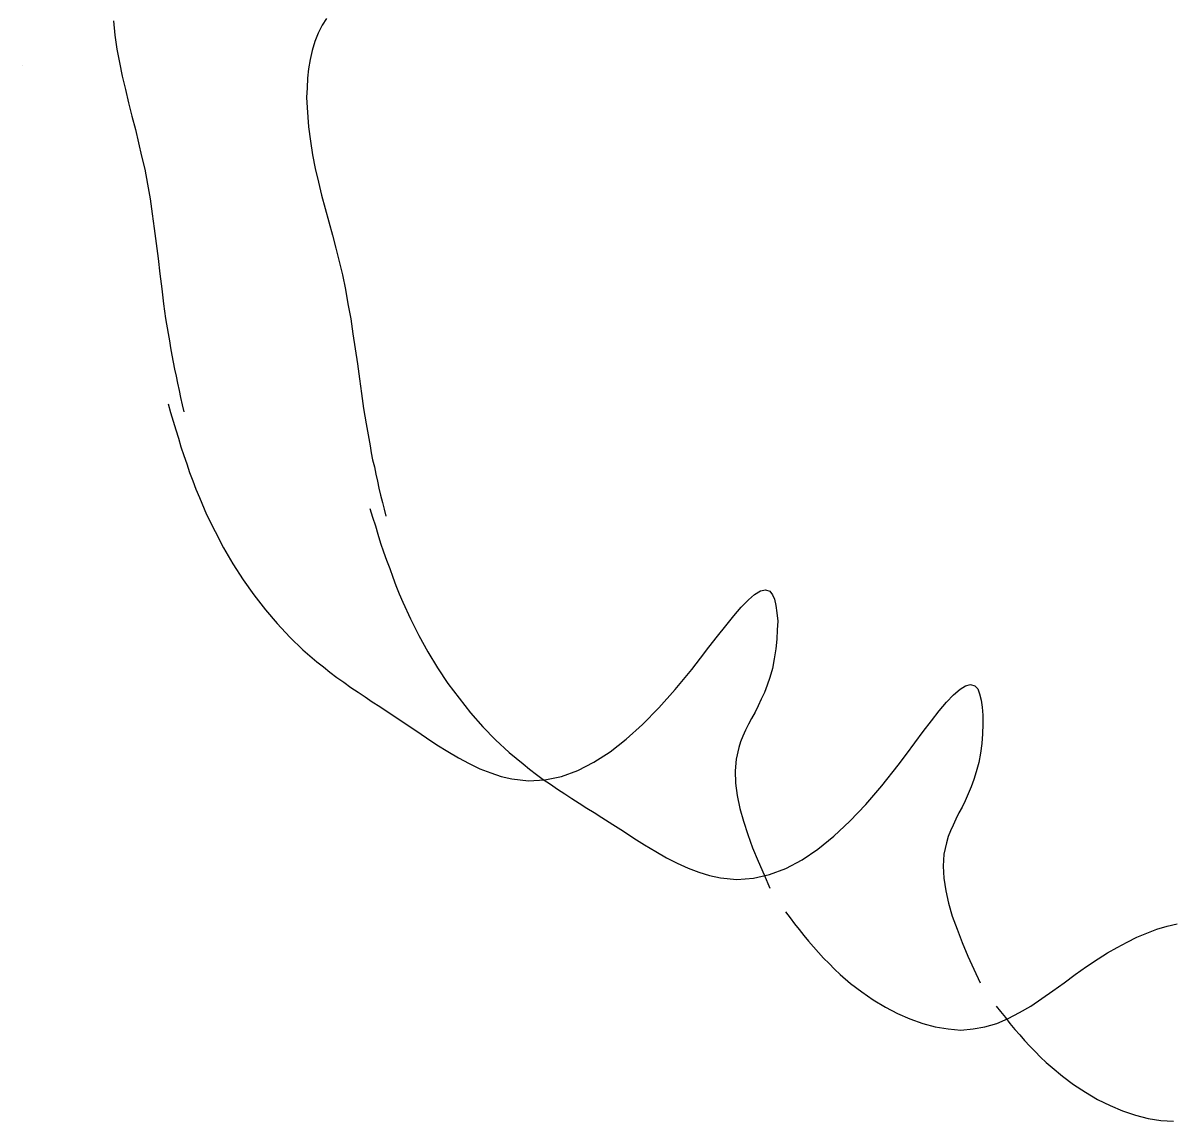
# Model space of a CAD drawing. Extents: x 340088 to 341164, y 65567 to 66600.
# Drawn here: x 340088 to 340627, y 65567 to 66082 of the extents above; entities that cross this region are included whole.
import ezdxf

# ---------------------------------------------------------------- set-up
doc = ezdxf.new("R2010")
doc.units = 0
doc.header["$MEASUREMENT"] = 0
doc.layers.get('0').update_dxf_attribs({"linetype": 'CONTINUOUS'})
doc.layers.add('ORIGIN', color=7, linetype='CONTINUOUS')

msp = doc.modelspace()

# ---------------------------------------------------------------- linework, layer by layer
at = {"color": 7, "linetype": 'CONTINUOUS'}
for p, q in [((340130.34, 66083.08), (340131, 66076.39)), ((340130.34, 66083.08), (340131, 66076.39)), ((340230.28, 66084.21), (340228.28, 66081.12)), ((340230.28, 66084.21), (340228.28, 66081.12)), ((340131, 66076.39), (340131.97, 66069.87)), ((340131, 66076.39), (340131.97, 66069.87)), ((340226.34, 66077.37), (340224.88, 66073.46)), ((340226.34, 66077.37), (340224.88, 66073.46)), ((340228.28, 66081.12), (340226.34, 66077.37)), ((340228.28, 66081.12), (340226.34, 66077.37)), ((340224.88, 66073.46), (340223.59, 66069.22)), ((340224.88, 66073.46), (340223.59, 66069.22)), ((340131.97, 66069.87), (340133.12, 66063.52)), ((340131.97, 66069.87), (340133.12, 66063.52)), ((340223.59, 66069.22), (340222.59, 66064.98)), ((340223.59, 66069.22), (340222.59, 66064.98)), ((340133.12, 66063.52), (340134.41, 66057.15)), ((340133.12, 66063.52), (340134.41, 66057.15)), ((340221.78, 66060.57), (340221.31, 66056.18)), ((340221.78, 66060.57), (340221.31, 66056.18)), ((340222.59, 66064.98), (340221.78, 66060.57)), ((340222.59, 66064.98), (340221.78, 66060.57)), ((340134.41, 66057.15), (340135.91, 66050.8)), ((340134.41, 66057.15), (340135.91, 66050.8)), ((340221.31, 66056.18), (340221.16, 66051.61)), ((340221.31, 66056.18), (340221.16, 66051.61)), ((340135.91, 66050.8), (340137.38, 66044.6)), ((340135.91, 66050.8), (340137.38, 66044.6)), ((340221.16, 66051.61), (340220.97, 66047.05)), ((340221.16, 66051.61), (340220.97, 66047.05)), ((340137.38, 66044.6), (340139, 66038.41)), ((340137.38, 66044.6), (340139, 66038.41)), ((340220.97, 66047.05), (340221.16, 66042.49)), ((340220.97, 66047.05), (340221.16, 66042.49)), ((340221.16, 66042.49), (340221.47, 66037.92)), ((340221.16, 66042.49), (340221.47, 66037.92)), ((340139, 66038.41), (340140.62, 66032.05)), ((340139, 66038.41), (340140.62, 66032.05)), ((340221.47, 66037.92), (340221.78, 66033.36)), ((340221.47, 66037.92), (340221.78, 66033.36)), ((340221.78, 66033.36), (340222.78, 66026.67)), ((340221.78, 66033.36), (340222.78, 66026.67)), ((340140.62, 66032.05), (340142.09, 66025.86)), ((340140.62, 66032.05), (340142.09, 66025.86)), ((340142.09, 66025.86), (340143.53, 66019.66)), ((340142.09, 66025.86), (340143.53, 66019.66)), ((340222.78, 66026.67), (340223.75, 66020.16)), ((340222.78, 66026.67), (340223.75, 66020.16)), ((340143.53, 66019.66), (340145, 66013.47)), ((340143.53, 66019.66), (340145, 66013.47)), ((340223.75, 66020.16), (340225.03, 66013.8)), ((340223.75, 66020.16), (340225.03, 66013.8)), ((340145, 66013.47), (340146.34, 66006.47)), ((340145, 66013.47), (340146.34, 66006.47)), ((340225.03, 66013.8), (340226.5, 66007.45)), ((340225.03, 66013.8), (340226.5, 66007.45)), ((340146.34, 66006.47), (340147.47, 65999.62)), ((340146.34, 66006.47), (340147.47, 65999.62)), ((340226.5, 66007.45), (340228, 66001.24)), ((340226.5, 66007.45), (340228, 66001.24)), ((340228, 66001.24), (340229.62, 65995.05)), ((340228, 66001.24), (340229.62, 65995.05)), ((340147.47, 65999.62), (340148.41, 65992.61)), ((340147.47, 65999.62), (340148.41, 65992.61)), ((340148.41, 65992.61), (340149.44, 65985.59)), ((340148.41, 65992.61), (340149.44, 65985.59)), ((340229.62, 65995.05), (340231.41, 65988.85)), ((340229.62, 65995.05), (340231.41, 65988.85)), ((340149.44, 65985.59), (340150.41, 65978.59)), ((340149.44, 65985.59), (340150.41, 65978.59)), ((340231.41, 65988.85), (340233.03, 65982.5)), ((340231.41, 65988.85), (340233.03, 65982.5)), ((340233.03, 65982.5), (340234.66, 65976.48)), ((340233.03, 65982.5), (340234.66, 65976.48)), ((340150.41, 65978.59), (340151.22, 65971.59)), ((340150.41, 65978.59), (340151.22, 65971.59)), ((340234.66, 65976.48), (340236.28, 65970.11)), ((340234.66, 65976.48), (340236.28, 65970.11)), ((340151.22, 65971.59), (340152.03, 65964.41)), ((340151.22, 65971.59), (340152.03, 65964.41)), ((340236.28, 65970.11), (340237.78, 65963.92)), ((340236.28, 65970.11), (340237.78, 65963.92)), ((340152.03, 65964.41), (340153, 65957.4)), ((340152.03, 65964.41), (340153, 65957.4)), ((340237.78, 65963.92), (340239.25, 65957.07)), ((340237.78, 65963.92), (340239.25, 65957.07)), ((340153, 65957.4), (340153.81, 65950.38)), ((340153, 65957.4), (340153.81, 65950.38)), ((340239.25, 65957.07), (340240.38, 65950.23)), ((340239.25, 65957.07), (340240.38, 65950.23)), ((340153.81, 65950.38), (340154.78, 65943.38)), ((340153.81, 65950.38), (340154.78, 65943.38)), ((340240.38, 65950.23), (340241.69, 65943.21)), ((340240.38, 65950.23), (340241.69, 65943.21)), ((340154.78, 65943.38), (340155.97, 65936.38)), ((340154.78, 65943.38), (340155.97, 65936.38)), ((340241.69, 65943.21), (340242.66, 65936.21)), ((340241.69, 65943.21), (340242.66, 65936.21)), ((340155.97, 65936.38), (340156.56, 65932.95)), ((340155.97, 65936.38), (340156.56, 65932.95)), ((340242.66, 65936.21), (340243.78, 65929.2)), ((340242.66, 65936.21), (340243.78, 65929.2)), ((340156.56, 65932.95), (340157.09, 65929.69)), ((340156.56, 65932.95), (340157.09, 65929.69)), ((340157.09, 65929.69), (340157.75, 65926.27)), ((340157.09, 65929.69), (340157.75, 65926.27)), ((340157.75, 65926.27), (340158.41, 65923.01)), ((340157.75, 65926.27), (340158.41, 65923.01)), ((340243.78, 65929.2), (340244.78, 65922.19)), ((340243.78, 65929.2), (340244.78, 65922.19)), ((340158.41, 65923.01), (340159.03, 65919.58)), ((340158.41, 65923.01), (340159.03, 65919.58)), ((340244.78, 65922.19), (340245.75, 65915.19)), ((340244.78, 65922.19), (340245.75, 65915.19)), ((340159.03, 65919.58), (340159.69, 65916.32)), ((340159.03, 65919.58), (340159.69, 65916.32)), ((340159.69, 65916.32), (340160.34, 65913.06)), ((340159.69, 65916.32), (340160.34, 65913.06)), ((340245.75, 65915.19), (340246.72, 65908.17)), ((340245.75, 65915.19), (340246.72, 65908.17)), ((340160.34, 65913.06), (340161.16, 65909.63)), ((340160.34, 65913.06), (340161.16, 65909.63)), ((340161.16, 65909.63), (340161.81, 65906.38)), ((340161.16, 65909.63), (340161.81, 65906.38)), ((340161.81, 65906.38), (340162.62, 65902.96)), ((340161.81, 65906.38), (340162.62, 65902.96)), ((340246.72, 65908.17), (340247.69, 65901.16)), ((340246.72, 65908.17), (340247.69, 65901.16)), ((340155.97, 65903.45), (340157.09, 65899.37)), ((340155.97, 65903.45), (340157.09, 65899.37)), ((340157.09, 65899.37), (340158.41, 65895.3)), ((340157.09, 65899.37), (340158.41, 65895.3)), ((340162.62, 65902.96), (340163.28, 65899.7)), ((340162.62, 65902.96), (340163.28, 65899.7)), ((340247.69, 65901.16), (340248.88, 65893.99)), ((340247.69, 65901.16), (340248.88, 65893.99)), ((340158.41, 65895.3), (340159.53, 65891.22)), ((340158.41, 65895.3), (340159.53, 65891.22)), ((340248.88, 65893.99), (340250.16, 65887.14)), ((340248.88, 65893.99), (340250.16, 65887.14)), ((340159.53, 65891.22), (340160.84, 65887.31)), ((340159.53, 65891.22), (340160.84, 65887.31)), ((340160.84, 65887.31), (340161.97, 65883.23)), ((340160.84, 65887.31), (340161.97, 65883.23)), ((340161.97, 65883.23), (340163.28, 65879.16)), ((340161.97, 65883.23), (340163.28, 65879.16)), ((340250.16, 65887.14), (340250.81, 65883.72)), ((340250.16, 65887.14), (340250.81, 65883.72)), ((340250.81, 65883.72), (340251.31, 65880.46)), ((340250.81, 65883.72), (340251.31, 65880.46)), ((340163.28, 65879.16), (340164.72, 65875.25)), ((340163.28, 65879.16), (340164.72, 65875.25)), ((340251.31, 65880.46), (340251.94, 65877.03)), ((340251.31, 65880.46), (340251.94, 65877.03)), ((340251.94, 65877.03), (340252.75, 65873.77)), ((340251.94, 65877.03), (340252.75, 65873.77)), ((340164.72, 65875.25), (340166.03, 65871.17)), ((340164.72, 65875.25), (340166.03, 65871.17)), ((340252.75, 65873.77), (340253.41, 65870.36)), ((340252.75, 65873.77), (340253.41, 65870.36)), ((340166.03, 65871.17), (340167.53, 65867.27)), ((340166.03, 65871.17), (340167.53, 65867.27)), ((340167.53, 65867.27), (340169, 65863.34)), ((340167.53, 65867.27), (340169, 65863.34)), ((340253.41, 65870.36), (340254.22, 65867.1)), ((340253.41, 65870.36), (340254.22, 65867.1)), ((340254.22, 65867.1), (340254.88, 65863.84)), ((340254.22, 65867.1), (340254.88, 65863.84)), ((340169, 65863.34), (340170.62, 65859.44)), ((340169, 65863.34), (340170.62, 65859.44)), ((340254.88, 65863.84), (340255.69, 65860.58)), ((340254.88, 65863.84), (340255.69, 65860.58)), ((340170.62, 65859.44), (340174.03, 65851.45)), ((340170.62, 65859.44), (340174.03, 65851.45)), ((340255.69, 65860.58), (340256.5, 65857.16)), ((340255.69, 65860.58), (340256.5, 65857.16)), ((340256.5, 65857.16), (340257.31, 65853.9)), ((340256.5, 65857.16), (340257.31, 65853.9)), ((340174.03, 65851.45), (340177.97, 65843.47)), ((340174.03, 65851.45), (340177.97, 65843.47)), ((340250.66, 65854.23), (340251.94, 65850.15)), ((340250.66, 65854.23), (340251.94, 65850.15)), ((340251.94, 65850.15), (340253.25, 65846.06)), ((340251.94, 65850.15), (340253.25, 65846.06)), ((340257.31, 65853.9), (340258.16, 65850.63)), ((340257.31, 65853.9), (340258.16, 65850.63)), ((340253.25, 65846.06), (340254.38, 65842.16)), ((340253.25, 65846.06), (340254.38, 65842.16)), ((340177.97, 65843.47), (340182.03, 65835.8)), ((340177.97, 65843.47), (340182.03, 65835.8)), ((340254.38, 65842.16), (340255.69, 65838.08)), ((340254.38, 65842.16), (340255.69, 65838.08)), ((340182.03, 65835.8), (340186.41, 65828.3)), ((340182.03, 65835.8), (340186.41, 65828.3)), ((340255.69, 65838.08), (340257.03, 65834)), ((340255.69, 65838.08), (340257.03, 65834)), ((340257.03, 65834), (340258.44, 65830.09)), ((340257.03, 65834), (340258.44, 65830.09)), ((340186.41, 65828.3), (340191.16, 65820.81)), ((340186.41, 65828.3), (340191.16, 65820.81)), ((340258.44, 65830.09), (340259.94, 65826.19)), ((340258.44, 65830.09), (340259.94, 65826.19)), ((340259.94, 65826.19), (340261.41, 65822.11)), ((340259.94, 65826.19), (340261.41, 65822.11)), ((340191.16, 65820.81), (340196.19, 65813.8)), ((340191.16, 65820.81), (340196.19, 65813.8)), ((340261.41, 65822.11), (340262.88, 65818.2)), ((340261.41, 65822.11), (340262.88, 65818.2)), ((340262.88, 65818.2), (340264.34, 65814.29)), ((340262.88, 65818.2), (340264.34, 65814.29)), ((340196.19, 65813.8), (340201.59, 65806.79)), ((340196.19, 65813.8), (340201.59, 65806.79)), ((340264.34, 65814.29), (340266.12, 65810.37)), ((340264.34, 65814.29), (340266.12, 65810.37)), ((340428.31, 65811.35), (340431.22, 65813.96)), ((340428.31, 65811.35), (340431.22, 65813.96)), ((340431.22, 65813.96), (340434.03, 65815.59)), ((340431.22, 65813.96), (340434.03, 65815.59)), ((340434.03, 65815.59), (340436.31, 65816.07)), ((340434.03, 65815.59), (340436.31, 65816.07)), ((340436.31, 65816.07), (340438.41, 65815.42)), ((340436.31, 65816.07), (340438.41, 65815.42)), ((340438.41, 65815.42), (340439.59, 65813.8)), ((340438.41, 65815.42), (340439.59, 65813.8)), ((340439.59, 65813.8), (340440.56, 65811.68)), ((340439.59, 65813.8), (340440.56, 65811.68)), ((340201.59, 65806.79), (340207.09, 65800.27)), ((340201.59, 65806.79), (340207.09, 65800.27)), ((340266.12, 65810.37), (340269.72, 65802.55)), ((340266.12, 65810.37), (340269.72, 65802.55)), ((340421.44, 65803.85), (340424.91, 65807.92)), ((340421.44, 65803.85), (340424.91, 65807.92)), ((340424.91, 65807.92), (340428.31, 65811.35)), ((340424.91, 65807.92), (340428.31, 65811.35)), ((340440.56, 65811.68), (340441.22, 65808.74)), ((340440.56, 65811.68), (340441.22, 65808.74)), ((340441.22, 65808.74), (340441.66, 65805.31)), ((340441.22, 65808.74), (340441.66, 65805.31)), ((340269.72, 65802.55), (340273.62, 65794.72)), ((340269.72, 65802.55), (340273.62, 65794.72)), ((340417.72, 65799.29), (340421.44, 65803.85)), ((340417.72, 65799.29), (340421.44, 65803.85)), ((340441.66, 65805.31), (340442.03, 65801.41)), ((340441.66, 65805.31), (340442.03, 65801.41)), ((340442.03, 65801.41), (340441.81, 65797.33)), ((340442.03, 65801.41), (340441.81, 65797.33)), ((340207.09, 65800.27), (340213.16, 65793.91)), ((340207.09, 65800.27), (340213.16, 65793.91)), ((340413.81, 65794.4), (340417.72, 65799.29)), ((340413.81, 65794.4), (340417.72, 65799.29)), ((340441.81, 65797.33), (340441.66, 65792.94)), ((340441.81, 65797.33), (340441.66, 65792.94)), ((340213.16, 65793.91), (340219.19, 65787.88)), ((340213.16, 65793.91), (340219.19, 65787.88)), ((340273.62, 65794.72), (340277.84, 65787.06)), ((340273.62, 65794.72), (340277.84, 65787.06)), ((340409.72, 65789.18), (340413.81, 65794.4)), ((340409.72, 65789.18), (340413.81, 65794.4)), ((340441.66, 65792.94), (340441.22, 65788.37)), ((340441.66, 65792.94), (340441.22, 65788.37)), ((340219.19, 65787.88), (340225.69, 65782.34)), ((340219.19, 65787.88), (340225.69, 65782.34)), ((340277.84, 65787.06), (340282.44, 65779.56)), ((340277.84, 65787.06), (340282.44, 65779.56)), ((340405.81, 65783.97), (340409.72, 65789.18)), ((340405.81, 65783.97), (340409.72, 65789.18)), ((340441.22, 65788.37), (340440.41, 65783.8)), ((340441.22, 65788.37), (340440.41, 65783.8)), ((340225.69, 65782.34), (340228.81, 65779.9)), ((340225.69, 65782.34), (340228.81, 65779.9)), ((340228.81, 65779.9), (340231.91, 65777.45)), ((340228.81, 65779.9), (340231.91, 65777.45)), ((340401.72, 65778.75), (340405.81, 65783.97)), ((340401.72, 65778.75), (340405.81, 65783.97)), ((340440.41, 65783.8), (340439.59, 65779.23)), ((340440.41, 65783.8), (340439.59, 65779.23)), ((340231.91, 65777.45), (340235.16, 65775.01)), ((340231.91, 65777.45), (340235.16, 65775.01)), ((340235.16, 65775.01), (340238.44, 65772.73)), ((340235.16, 65775.01), (340238.44, 65772.73)), ((340282.44, 65779.56), (340287.31, 65772.23)), ((340282.44, 65779.56), (340287.31, 65772.23)), ((340393.94, 65769.3), (340401.72, 65778.75)), ((340393.94, 65769.3), (340401.72, 65778.75)), ((340438.41, 65775.01), (340437.12, 65771.41)), ((340438.41, 65775.01), (340437.12, 65771.41)), ((340439.59, 65779.23), (340438.41, 65775.01)), ((340439.59, 65779.23), (340438.41, 65775.01)), ((340238.44, 65772.73), (340241.69, 65770.28)), ((340238.44, 65772.73), (340241.69, 65770.28)), ((340241.69, 65770.28), (340245.09, 65768.16)), ((340241.69, 65770.28), (340245.09, 65768.16)), ((340287.31, 65772.23), (340292.53, 65765.23)), ((340287.31, 65772.23), (340292.53, 65765.23)), ((340386.25, 65760.66), (340393.94, 65769.3)), ((340386.25, 65760.66), (340393.94, 65769.3)), ((340437.12, 65771.41), (340435.81, 65767.99)), ((340437.12, 65771.41), (340435.81, 65767.99)), ((340524.5, 65766.85), (340527.59, 65769.47)), ((340524.5, 65766.85), (340527.59, 65769.47)), ((340527.59, 65769.47), (340530.19, 65771.09)), ((340527.59, 65769.47), (340530.19, 65771.09)), ((340530.19, 65771.09), (340532.5, 65771.74)), ((340530.19, 65771.09), (340532.5, 65771.74)), ((340532.5, 65771.74), (340534.59, 65771.09)), ((340532.5, 65771.74), (340534.59, 65771.09)), ((340534.59, 65771.09), (340535.91, 65769.62)), ((340534.59, 65771.09), (340535.91, 65769.62)), ((340535.91, 65769.62), (340536.72, 65767.34)), ((340535.91, 65769.62), (340536.72, 65767.34)), ((340245.09, 65768.16), (340248.38, 65765.88)), ((340245.09, 65768.16), (340248.38, 65765.88)), ((340248.38, 65765.88), (340251.78, 65763.59)), ((340248.38, 65765.88), (340251.78, 65763.59)), ((340292.53, 65765.23), (340297.94, 65758.38)), ((340292.53, 65765.23), (340297.94, 65758.38)), ((340434.34, 65764.73), (340432.84, 65761.63)), ((340434.34, 65764.73), (340432.84, 65761.63)), ((340435.81, 65767.99), (340434.34, 65764.73)), ((340435.81, 65767.99), (340434.34, 65764.73)), ((340521.22, 65763.43), (340524.5, 65766.85)), ((340521.22, 65763.43), (340524.5, 65766.85)), ((340536.72, 65767.34), (340537.53, 65764.41)), ((340536.72, 65767.34), (340537.53, 65764.41)), ((340537.53, 65764.41), (340538, 65760.98)), ((340537.53, 65764.41), (340538, 65760.98)), ((340251.78, 65763.59), (340255.38, 65761.3)), ((340251.78, 65763.59), (340255.38, 65761.3)), ((340255.38, 65761.3), (340258.81, 65759.02)), ((340255.38, 65761.3), (340258.81, 65759.02)), ((340258.81, 65759.02), (340262.38, 65756.74)), ((340258.81, 65759.02), (340262.38, 65756.74)), ((340297.94, 65758.38), (340303.62, 65751.85)), ((340297.94, 65758.38), (340303.62, 65751.85)), ((340378.59, 65752.84), (340386.25, 65760.66)), ((340378.59, 65752.84), (340386.25, 65760.66)), ((340431.44, 65758.7), (340429.81, 65755.77)), ((340431.44, 65758.7), (340429.81, 65755.77)), ((340432.84, 65761.63), (340431.44, 65758.7)), ((340432.84, 65761.63), (340431.44, 65758.7)), ((340514.22, 65754.63), (340517.81, 65759.35)), ((340514.22, 65754.63), (340517.81, 65759.35)), ((340517.81, 65759.35), (340521.22, 65763.43)), ((340517.81, 65759.35), (340521.22, 65763.43)), ((340538, 65760.98), (340538.34, 65757.24)), ((340538, 65760.98), (340538.34, 65757.24)), ((340262.38, 65756.74), (340267.25, 65753.32)), ((340262.38, 65756.74), (340267.25, 65753.32)), ((340267.25, 65753.32), (340272.16, 65750.06)), ((340267.25, 65753.32), (340272.16, 65750.06)), ((340428.31, 65753), (340427, 65750.23)), ((340428.31, 65753), (340427, 65750.23)), ((340429.81, 65755.77), (340428.31, 65753)), ((340429.81, 65755.77), (340428.31, 65753)), ((340510.28, 65749.58), (340514.22, 65754.63)), ((340510.28, 65749.58), (340514.22, 65754.63)), ((340538.34, 65753), (340538.19, 65748.59)), ((340538.34, 65753), (340538.19, 65748.59)), ((340538.34, 65757.24), (340538.34, 65753)), ((340538.34, 65757.24), (340538.34, 65753)), ((340272.16, 65750.06), (340277.19, 65746.63)), ((340272.16, 65750.06), (340277.19, 65746.63)), ((340303.62, 65751.85), (340309.62, 65745.66)), ((340303.62, 65751.85), (340309.62, 65745.66)), ((340370.91, 65745.98), (340378.59, 65752.84)), ((340370.91, 65745.98), (340378.59, 65752.84)), ((340427, 65750.23), (340425.72, 65747.46)), ((340427, 65750.23), (340425.72, 65747.46)), ((340506.41, 65744.35), (340510.28, 65749.58)), ((340506.41, 65744.35), (340510.28, 65749.58)), ((340538.19, 65748.59), (340537.84, 65744.04)), ((340538.19, 65748.59), (340537.84, 65744.04)), ((340277.19, 65746.63), (340282.09, 65743.38)), ((340277.19, 65746.63), (340282.09, 65743.38)), ((340282.09, 65743.38), (340287.19, 65740.28)), ((340282.09, 65743.38), (340287.19, 65740.28)), ((340309.62, 65745.66), (340316, 65739.8)), ((340309.62, 65745.66), (340316, 65739.8)), ((340363.44, 65740.11), (340370.91, 65745.98)), ((340363.44, 65740.11), (340370.91, 65745.98)), ((340424.56, 65744.85), (340423.75, 65742.07)), ((340424.56, 65744.85), (340423.75, 65742.07)), ((340425.72, 65747.46), (340424.56, 65744.85)), ((340425.72, 65747.46), (340424.56, 65744.85)), ((340502.5, 65738.98), (340506.41, 65744.35)), ((340502.5, 65738.98), (340506.41, 65744.35)), ((340537.84, 65744.04), (340537.19, 65739.46)), ((340537.84, 65744.04), (340537.19, 65739.46)), ((340287.19, 65740.28), (340292.22, 65737.35)), ((340287.19, 65740.28), (340292.22, 65737.35)), ((340292.22, 65737.35), (340297.25, 65734.57)), ((340292.22, 65737.35), (340297.25, 65734.57)), ((340316, 65739.8), (340322.53, 65734.41)), ((340316, 65739.8), (340322.53, 65734.41)), ((340355.78, 65735.23), (340363.44, 65740.11)), ((340355.78, 65735.23), (340363.44, 65740.11)), ((340422.47, 65736.7), (340422.09, 65731.15)), ((340422.47, 65736.7), (340422.09, 65731.15)), ((340423.75, 65742.07), (340422.47, 65736.7)), ((340423.75, 65742.07), (340422.47, 65736.7)), ((340498.56, 65733.76), (340502.5, 65738.98)), ((340498.56, 65733.76), (340502.5, 65738.98)), ((340537.19, 65739.46), (340536.38, 65735.07)), ((340537.19, 65739.46), (340536.38, 65735.07)), ((340297.25, 65734.57), (340302.31, 65732.12)), ((340297.25, 65734.57), (340302.31, 65732.12)), ((340302.31, 65732.12), (340307.34, 65730.18)), ((340302.31, 65732.12), (340307.34, 65730.18)), ((340322.53, 65734.41), (340325.62, 65731.98)), ((340322.53, 65734.41), (340325.62, 65731.98)), ((340325.62, 65731.98), (340328.91, 65729.53)), ((340325.62, 65731.98), (340328.91, 65729.53)), ((340340.59, 65728.55), (340348.31, 65731.31)), ((340340.59, 65728.55), (340348.31, 65731.31)), ((340348.31, 65731.31), (340355.78, 65735.23)), ((340348.31, 65731.31), (340355.78, 65735.23)), ((340490.94, 65724.14), (340498.56, 65733.76)), ((340490.94, 65724.14), (340498.56, 65733.76)), ((340536.38, 65735.07), (340535.25, 65730.66)), ((340536.38, 65735.07), (340535.25, 65730.66)), ((340307.34, 65730.18), (340312.25, 65728.55)), ((340307.34, 65730.18), (340312.25, 65728.55)), ((340312.25, 65728.55), (340317.34, 65727.41)), ((340312.25, 65728.55), (340317.34, 65727.41)), ((340317.34, 65727.41), (340325.12, 65726.42)), ((340317.34, 65727.41), (340325.12, 65726.42)), ((340325.12, 65726.42), (340332.81, 65726.92)), ((340325.12, 65726.42), (340332.81, 65726.92)), ((340328.91, 65729.53), (340332, 65727.09)), ((340328.91, 65729.53), (340332, 65727.09)), ((340332, 65727.09), (340335.41, 65724.96)), ((340332, 65727.09), (340335.41, 65724.96)), ((340332.81, 65726.92), (340340.59, 65728.55)), ((340332.81, 65726.92), (340340.59, 65728.55)), ((340422.09, 65731.15), (340422.25, 65725.45)), ((340422.09, 65731.15), (340422.25, 65725.45)), ((340534.12, 65727.09), (340532.78, 65723.66)), ((340534.12, 65727.09), (340532.78, 65723.66)), ((340535.25, 65730.66), (340534.12, 65727.09)), ((340535.25, 65730.66), (340534.12, 65727.09)), ((340335.41, 65724.96), (340338.69, 65722.52)), ((340335.41, 65724.96), (340338.69, 65722.52)), ((340338.69, 65722.52), (340342.09, 65720.4)), ((340338.69, 65722.52), (340342.09, 65720.4)), ((340422.25, 65725.45), (340423.06, 65719.59)), ((340422.25, 65725.45), (340423.06, 65719.59)), ((340483.38, 65715.34), (340490.94, 65724.14)), ((340483.38, 65715.34), (340490.94, 65724.14)), ((340532.78, 65723.66), (340531.47, 65720.4)), ((340532.78, 65723.66), (340531.47, 65720.4)), ((340342.09, 65720.4), (340345.5, 65718.27)), ((340342.09, 65720.4), (340345.5, 65718.27)), ((340345.5, 65718.27), (340348.91, 65715.99)), ((340345.5, 65718.27), (340348.91, 65715.99)), ((340348.91, 65715.99), (340352.53, 65713.71)), ((340348.91, 65715.99), (340352.53, 65713.71)), ((340423.06, 65719.59), (340424.25, 65713.55)), ((340423.06, 65719.59), (340424.25, 65713.55)), ((340475.91, 65707.52), (340483.38, 65715.34)), ((340475.91, 65707.52), (340483.38, 65715.34)), ((340530.03, 65717.14), (340528.56, 65714.2)), ((340530.03, 65717.14), (340528.56, 65714.2)), ((340531.47, 65720.4), (340530.03, 65717.14)), ((340531.47, 65720.4), (340530.03, 65717.14)), ((340352.53, 65713.71), (340355.94, 65711.6)), ((340352.53, 65713.71), (340355.94, 65711.6)), ((340355.94, 65711.6), (340359.5, 65709.31)), ((340355.94, 65711.6), (340359.5, 65709.31)), ((340424.25, 65713.55), (340426.03, 65707.52)), ((340424.25, 65713.55), (340426.03, 65707.52)), ((340527.09, 65711.44), (340525.62, 65708.49)), ((340527.09, 65711.44), (340525.62, 65708.49)), ((340528.56, 65714.2), (340527.09, 65711.44)), ((340528.56, 65714.2), (340527.09, 65711.44)), ((340359.5, 65709.31), (340364.59, 65706.05)), ((340359.5, 65709.31), (340364.59, 65706.05)), ((340364.59, 65706.05), (340369.66, 65702.79)), ((340364.59, 65706.05), (340369.66, 65702.79)), ((340426.03, 65707.52), (340427.97, 65701.32)), ((340426.03, 65707.52), (340427.97, 65701.32)), ((340468.41, 65700.51), (340475.91, 65707.52)), ((340468.41, 65700.51), (340475.91, 65707.52)), ((340524.34, 65705.73), (340523.16, 65702.95)), ((340524.34, 65705.73), (340523.16, 65702.95)), ((340525.62, 65708.49), (340524.34, 65705.73)), ((340525.62, 65708.49), (340524.34, 65705.73)), ((340369.66, 65702.79), (340374.53, 65699.53)), ((340369.66, 65702.79), (340374.53, 65699.53)), ((340374.53, 65699.53), (340379.56, 65696.44)), ((340374.53, 65699.53), (340379.56, 65696.44)), ((340427.97, 65701.32), (340430.25, 65694.97)), ((340427.97, 65701.32), (340430.25, 65694.97)), ((340460.94, 65694.48), (340468.41, 65700.51)), ((340460.94, 65694.48), (340468.41, 65700.51)), ((340522.06, 65700.34), (340521.22, 65697.41)), ((340522.06, 65700.34), (340521.22, 65697.41)), ((340523.16, 65702.95), (340522.06, 65700.34)), ((340523.16, 65702.95), (340522.06, 65700.34)), ((340379.56, 65696.44), (340384.78, 65693.34)), ((340379.56, 65696.44), (340384.78, 65693.34)), ((340430.25, 65694.97), (340432.84, 65688.78)), ((340430.25, 65694.97), (340432.84, 65688.78)), ((340453.44, 65689.43), (340460.94, 65694.48)), ((340453.44, 65689.43), (340460.94, 65694.48)), ((340521.22, 65697.41), (340520.06, 65692.04)), ((340521.22, 65697.41), (340520.06, 65692.04)), ((340384.78, 65693.34), (340389.88, 65690.4)), ((340384.78, 65693.34), (340389.88, 65690.4)), ((340389.88, 65690.4), (340394.91, 65687.8)), ((340389.88, 65690.4), (340394.91, 65687.8)), ((340432.84, 65688.78), (340435.66, 65682.41)), ((340432.84, 65688.78), (340435.66, 65682.41)), ((340445.91, 65685.35), (340453.44, 65689.43)), ((340445.91, 65685.35), (340453.44, 65689.43)), ((340520.06, 65692.04), (340519.75, 65686.49)), ((340520.06, 65692.04), (340519.75, 65686.49)), ((340394.91, 65687.8), (340399.94, 65685.51)), ((340394.91, 65687.8), (340399.94, 65685.51)), ((340399.94, 65685.51), (340405, 65683.56)), ((340399.94, 65685.51), (340405, 65683.56)), ((340405, 65683.56), (340410.03, 65682.09)), ((340405, 65683.56), (340410.03, 65682.09)), ((340438.25, 65682.58), (340445.91, 65685.35)), ((340438.25, 65682.58), (340445.91, 65685.35)), ((340519.75, 65686.49), (340520.06, 65680.78)), ((340519.75, 65686.49), (340520.06, 65680.78)), ((340410.03, 65682.09), (340415.12, 65680.95)), ((340410.03, 65682.09), (340415.12, 65680.95)), ((340415.12, 65680.95), (340422.78, 65680.13)), ((340415.12, 65680.95), (340422.78, 65680.13)), ((340422.78, 65680.13), (340430.62, 65680.78)), ((340422.78, 65680.13), (340430.62, 65680.78)), ((340430.62, 65680.78), (340438.25, 65682.58)), ((340430.62, 65680.78), (340438.25, 65682.58)), ((340435.66, 65682.41), (340438.41, 65676.06)), ((340435.66, 65682.41), (340438.41, 65676.06)), ((340520.06, 65680.78), (340520.88, 65674.91)), ((340520.06, 65680.78), (340520.88, 65674.91)), ((340520.88, 65674.91), (340522.19, 65669.05)), ((340520.88, 65674.91), (340522.19, 65669.05)), ((340522.19, 65669.05), (340523.97, 65663.02)), ((340522.19, 65669.05), (340523.97, 65663.02)), ((340445.75, 65664.98), (340447.88, 65662.2)), ((340445.75, 65664.98), (340447.88, 65662.2)), ((340447.88, 65662.2), (340449.97, 65659.43)), ((340447.88, 65662.2), (340449.97, 65659.43)), ((340523.97, 65663.02), (340526.28, 65656.83)), ((340523.97, 65663.02), (340526.28, 65656.83)), ((340449.97, 65659.43), (340452.12, 65656.66)), ((340449.97, 65659.43), (340452.12, 65656.66)), ((340452.12, 65656.66), (340454.25, 65653.89)), ((340452.12, 65656.66), (340454.25, 65653.89)), ((340526.28, 65656.83), (340528.56, 65650.62)), ((340526.28, 65656.83), (340528.56, 65650.62)), ((340615.25, 65655.03), (340620, 65656.83)), ((340615.25, 65655.03), (340620, 65656.83)), ((340620, 65656.83), (340624.75, 65658.3)), ((340620, 65656.83), (340624.75, 65658.3)), ((340624.75, 65658.3), (340629.47, 65659.43)), ((340624.75, 65658.3), (340629.47, 65659.43)), ((340454.25, 65653.89), (340456.5, 65651.29)), ((340454.25, 65653.89), (340456.5, 65651.29)), ((340456.5, 65651.29), (340458.78, 65648.52)), ((340456.5, 65651.29), (340458.78, 65648.52)), ((340528.56, 65650.62), (340531.31, 65644.27)), ((340528.56, 65650.62), (340531.31, 65644.27)), ((340601.41, 65648.35), (340606, 65650.8)), ((340601.41, 65648.35), (340606, 65650.8)), ((340606, 65650.8), (340610.53, 65653.07)), ((340606, 65650.8), (340610.53, 65653.07)), ((340610.53, 65653.07), (340615.25, 65655.03)), ((340610.53, 65653.07), (340615.25, 65655.03)), ((340458.78, 65648.52), (340461.22, 65645.91)), ((340458.78, 65648.52), (340461.22, 65645.91)), ((340461.22, 65645.91), (340463.53, 65643.3)), ((340461.22, 65645.91), (340463.53, 65643.3)), ((340592.44, 65642.98), (340596.88, 65645.74)), ((340592.44, 65642.98), (340596.88, 65645.74)), ((340596.88, 65645.74), (340601.41, 65648.35)), ((340596.88, 65645.74), (340601.41, 65648.35)), ((340463.53, 65643.3), (340466.12, 65640.7)), ((340463.53, 65643.3), (340466.12, 65640.7)), ((340466.12, 65640.7), (340468.72, 65638.09)), ((340466.12, 65640.7), (340468.72, 65638.09)), ((340531.31, 65644.27), (340534.12, 65638.09)), ((340531.31, 65644.27), (340534.12, 65638.09)), ((340586.91, 65639.38), (340592.44, 65642.98)), ((340586.91, 65639.38), (340592.44, 65642.98)), ((340468.72, 65638.09), (340471.38, 65635.64)), ((340468.72, 65638.09), (340471.38, 65635.64)), ((340471.38, 65635.64), (340476.25, 65631.4)), ((340471.38, 65635.64), (340476.25, 65631.4)), ((340534.12, 65638.09), (340537.03, 65631.72)), ((340534.12, 65638.09), (340537.03, 65631.72)), ((340576.5, 65631.72), (340581.69, 65635.64)), ((340576.5, 65631.72), (340581.69, 65635.64)), ((340581.69, 65635.64), (340586.91, 65639.38)), ((340581.69, 65635.64), (340586.91, 65639.38)), ((340476.25, 65631.4), (340481.44, 65627.49)), ((340476.25, 65631.4), (340481.44, 65627.49)), ((340571.09, 65627.98), (340576.5, 65631.72)), ((340571.09, 65627.98), (340576.5, 65631.72)), ((340481.44, 65627.49), (340486.84, 65623.73)), ((340481.44, 65627.49), (340486.84, 65623.73)), ((340486.84, 65623.73), (340492.56, 65620.3)), ((340486.84, 65623.73), (340492.56, 65620.3)), ((340560.81, 65620.8), (340566.06, 65624.38)), ((340560.81, 65620.8), (340566.06, 65624.38)), ((340566.06, 65624.38), (340571.09, 65627.98)), ((340566.06, 65624.38), (340571.09, 65627.98)), ((340492.56, 65620.3), (340498.25, 65617.38)), ((340492.56, 65620.3), (340498.25, 65617.38)), ((340544.5, 65620.8), (340546.66, 65618.2)), ((340544.5, 65620.8), (340546.66, 65618.2)), ((340546.66, 65618.2), (340548.94, 65615.42)), ((340546.66, 65618.2), (340548.94, 65615.42)), ((340555.47, 65617.71), (340560.81, 65620.8)), ((340555.47, 65617.71), (340560.81, 65620.8)), ((340498.25, 65617.38), (340504.12, 65614.77)), ((340498.25, 65617.38), (340504.12, 65614.77)), ((340504.12, 65614.77), (340510.12, 65612.66)), ((340504.12, 65614.77), (340510.12, 65612.66)), ((340544.88, 65612.66), (340550.22, 65614.94)), ((340544.88, 65612.66), (340550.22, 65614.94)), ((340548.94, 65615.42), (340551.03, 65612.66)), ((340548.94, 65615.42), (340551.03, 65612.66)), ((340550.22, 65614.94), (340555.47, 65617.71)), ((340550.22, 65614.94), (340555.47, 65617.71)), ((340510.12, 65612.66), (340516, 65611.02)), ((340510.12, 65612.66), (340516, 65611.02)), ((340516, 65611.02), (340522.06, 65610.05)), ((340516, 65611.02), (340522.06, 65610.05)), ((340522.06, 65610.05), (340527.91, 65609.56)), ((340522.06, 65610.05), (340527.91, 65609.56)), ((340527.91, 65609.56), (340533.75, 65610.05)), ((340527.91, 65609.56), (340533.75, 65610.05)), ((340533.75, 65610.05), (340539.31, 65611.02)), ((340533.75, 65610.05), (340539.31, 65611.02)), ((340539.31, 65611.02), (340544.88, 65612.66)), ((340539.31, 65611.02), (340544.88, 65612.66)), ((340551.03, 65612.66), (340553.31, 65609.88)), ((340551.03, 65612.66), (340553.31, 65609.88)), ((340553.31, 65609.88), (340555.62, 65607.28)), ((340553.31, 65609.88), (340555.62, 65607.28)), ((340555.62, 65607.28), (340557.91, 65604.67)), ((340555.62, 65607.28), (340557.91, 65604.67)), ((340557.91, 65604.67), (340560.34, 65602.06)), ((340557.91, 65604.67), (340560.34, 65602.06)), ((340560.34, 65602.06), (340562.81, 65599.45)), ((340560.34, 65602.06), (340562.81, 65599.45)), ((340562.81, 65599.45), (340565.41, 65596.84)), ((340562.81, 65599.45), (340565.41, 65596.84)), ((340565.41, 65596.84), (340568, 65594.39)), ((340565.41, 65596.84), (340568, 65594.39)), ((340568, 65594.39), (340570.78, 65591.95)), ((340568, 65594.39), (340570.78, 65591.95)), ((340570.78, 65591.95), (340575.69, 65587.88)), ((340570.78, 65591.95), (340575.69, 65587.88)), ((340575.69, 65587.88), (340580.88, 65583.96)), ((340575.69, 65587.88), (340580.88, 65583.96)), ((340580.88, 65583.96), (340586.44, 65580.38)), ((340580.88, 65583.96), (340586.44, 65580.38)), ((340586.44, 65580.38), (340592.12, 65576.96)), ((340586.44, 65580.38), (340592.12, 65576.96)), ((340592.12, 65576.96), (340598, 65574.19)), ((340592.12, 65576.96), (340598, 65574.19)), ((340598, 65574.19), (340603.84, 65571.57)), ((340598, 65574.19), (340603.84, 65571.57)), ((340603.84, 65571.57), (340609.91, 65569.62)), ((340603.84, 65571.57), (340609.91, 65569.62)), ((340609.91, 65569.62), (340615.94, 65567.99)), ((340609.91, 65569.62), (340615.94, 65567.99)), ((340615.94, 65567.99), (340621.78, 65567.18)), ((340615.94, 65567.99), (340621.78, 65567.18)), ((340621.78, 65567.18), (340627.84, 65566.85)), ((340621.78, 65567.18), (340627.84, 65566.85))]:
    msp.add_line(p, q, dxfattribs=at)
at = {"layer": 'ORIGIN', "color": 170, "linetype": 'CONTINUOUS'}
msp.add_line((340087.84, 66062.1), (340087.84, 66062.1), dxfattribs=at)

doc.saveas('drawing.dxf')
